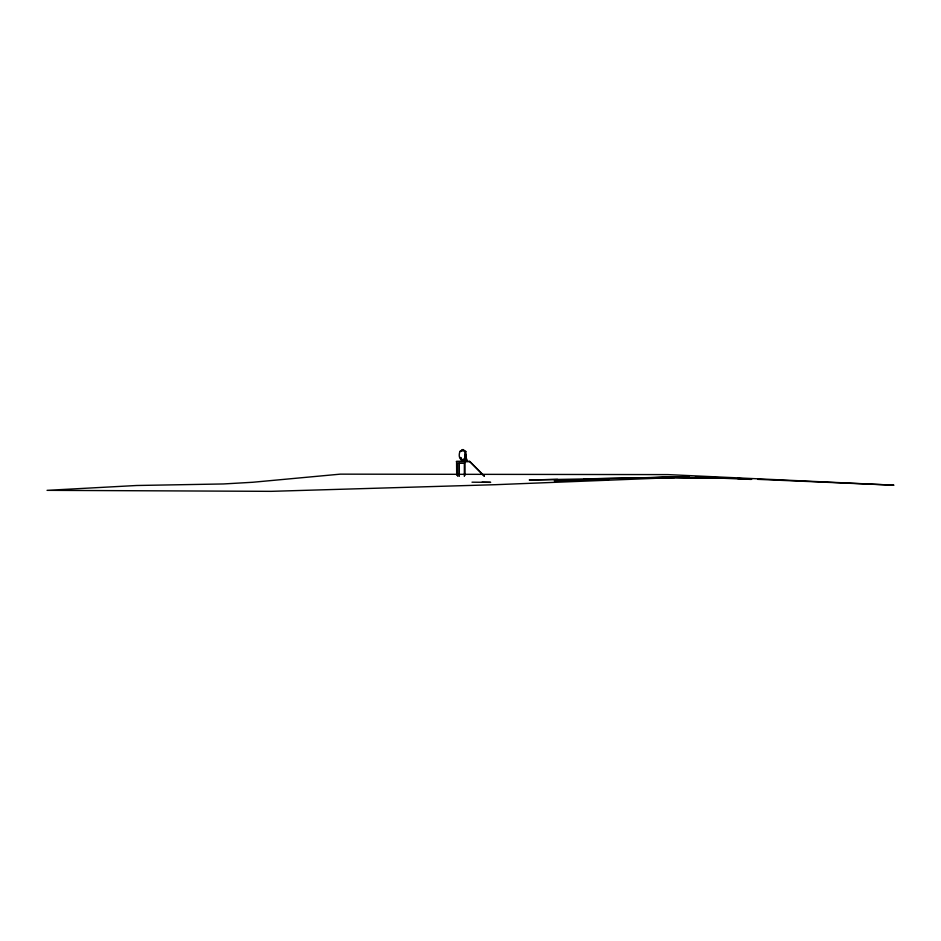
<?xml version="1.0" encoding="UTF-8"?>
<svg xmlns="http://www.w3.org/2000/svg" width="941" height="941" viewBox="0 0 941 941"><rect width="100%" height="100%" fill="white"/><g stroke="black" fill="none" stroke-linecap="round" stroke-linejoin="round"><path stroke-width="1.41" d="M462.266 449.645A9.469 5.481 -90 0 0 464.619 451.433C468.136 462.454 456.361 462.407 459.902 451.409A9.469 5.481 -90 0 0 462.254 449.645L463.442 449.657A9.469 5.481 -90 0 0 465.795 451.433C466.03 453.527 466.76 460.972 462.572 459.808M472.006 482.192L490.673 482.345L482.063 482.192M674.556 477.558L495.613 484.686L271.114 491.343L47.05 490.343L136.668 485.497L223.488 483.956L252.776 482.262L340.313 474.146L667.934 474.605L893.95 485.191L757.623 479.334M609.121 479.404L554.261 480.886L580.856 480.31M637.186 478.122L688.788 476.911M557.613 479.369L529.242 479.981L689.059 476.981M584.161 478.887L688.73 476.887M638.88 477.793L687.73 477.028M687.836 477.005L665.287 477.322L720.418 477.91L710.349 477.534M663.664 477.769L730.098 478.146M459.902 451.409L461.078 451.409M464.619 451.409L465.795 451.409M467.124 461.419L465.301 453.938L466.971 461.419M465.454 455.373L465.607 461.208M459.902 457.597L461.078 457.597M464.619 457.597L465.795 457.597M461.596 461.208L463.043 461.208M465.454 461.208L466.912 461.208M469.606 461.572L456.585 461.572L456.703 475.311M464.548 463.278L457.796 463.278L457.796 476.369M667.028 477.193L722.312 478.169L707.891 477.558M714.243 477.558L718.524 477.652M710.749 477.546L729.828 478.24M737.179 478.51L747.448 478.898M710.49 477.546L720.418 477.91M722.312 478.169L695.317 477.111L751.271 479.416M738.779 478.522L751.812 479.075M484.286 475.958L469.747 461.419L456.35 461.419M469.594 461.419L484.156 476.122M465.454 453.938L465.454 461.419M465.301 458.62L465.301 461.419M464.948 461.419L465.007 475.311M464.348 463.278L464.348 476.369M461.443 458.396L461.443 461.419M459.302 463.278L459.302 476.369M463.431 449.645A9.469 5.481 -90 0 1 462.866 450.292M462.49 450.645A9.469 5.481 -90 0 1 461.69 451.186"/></g></svg>
